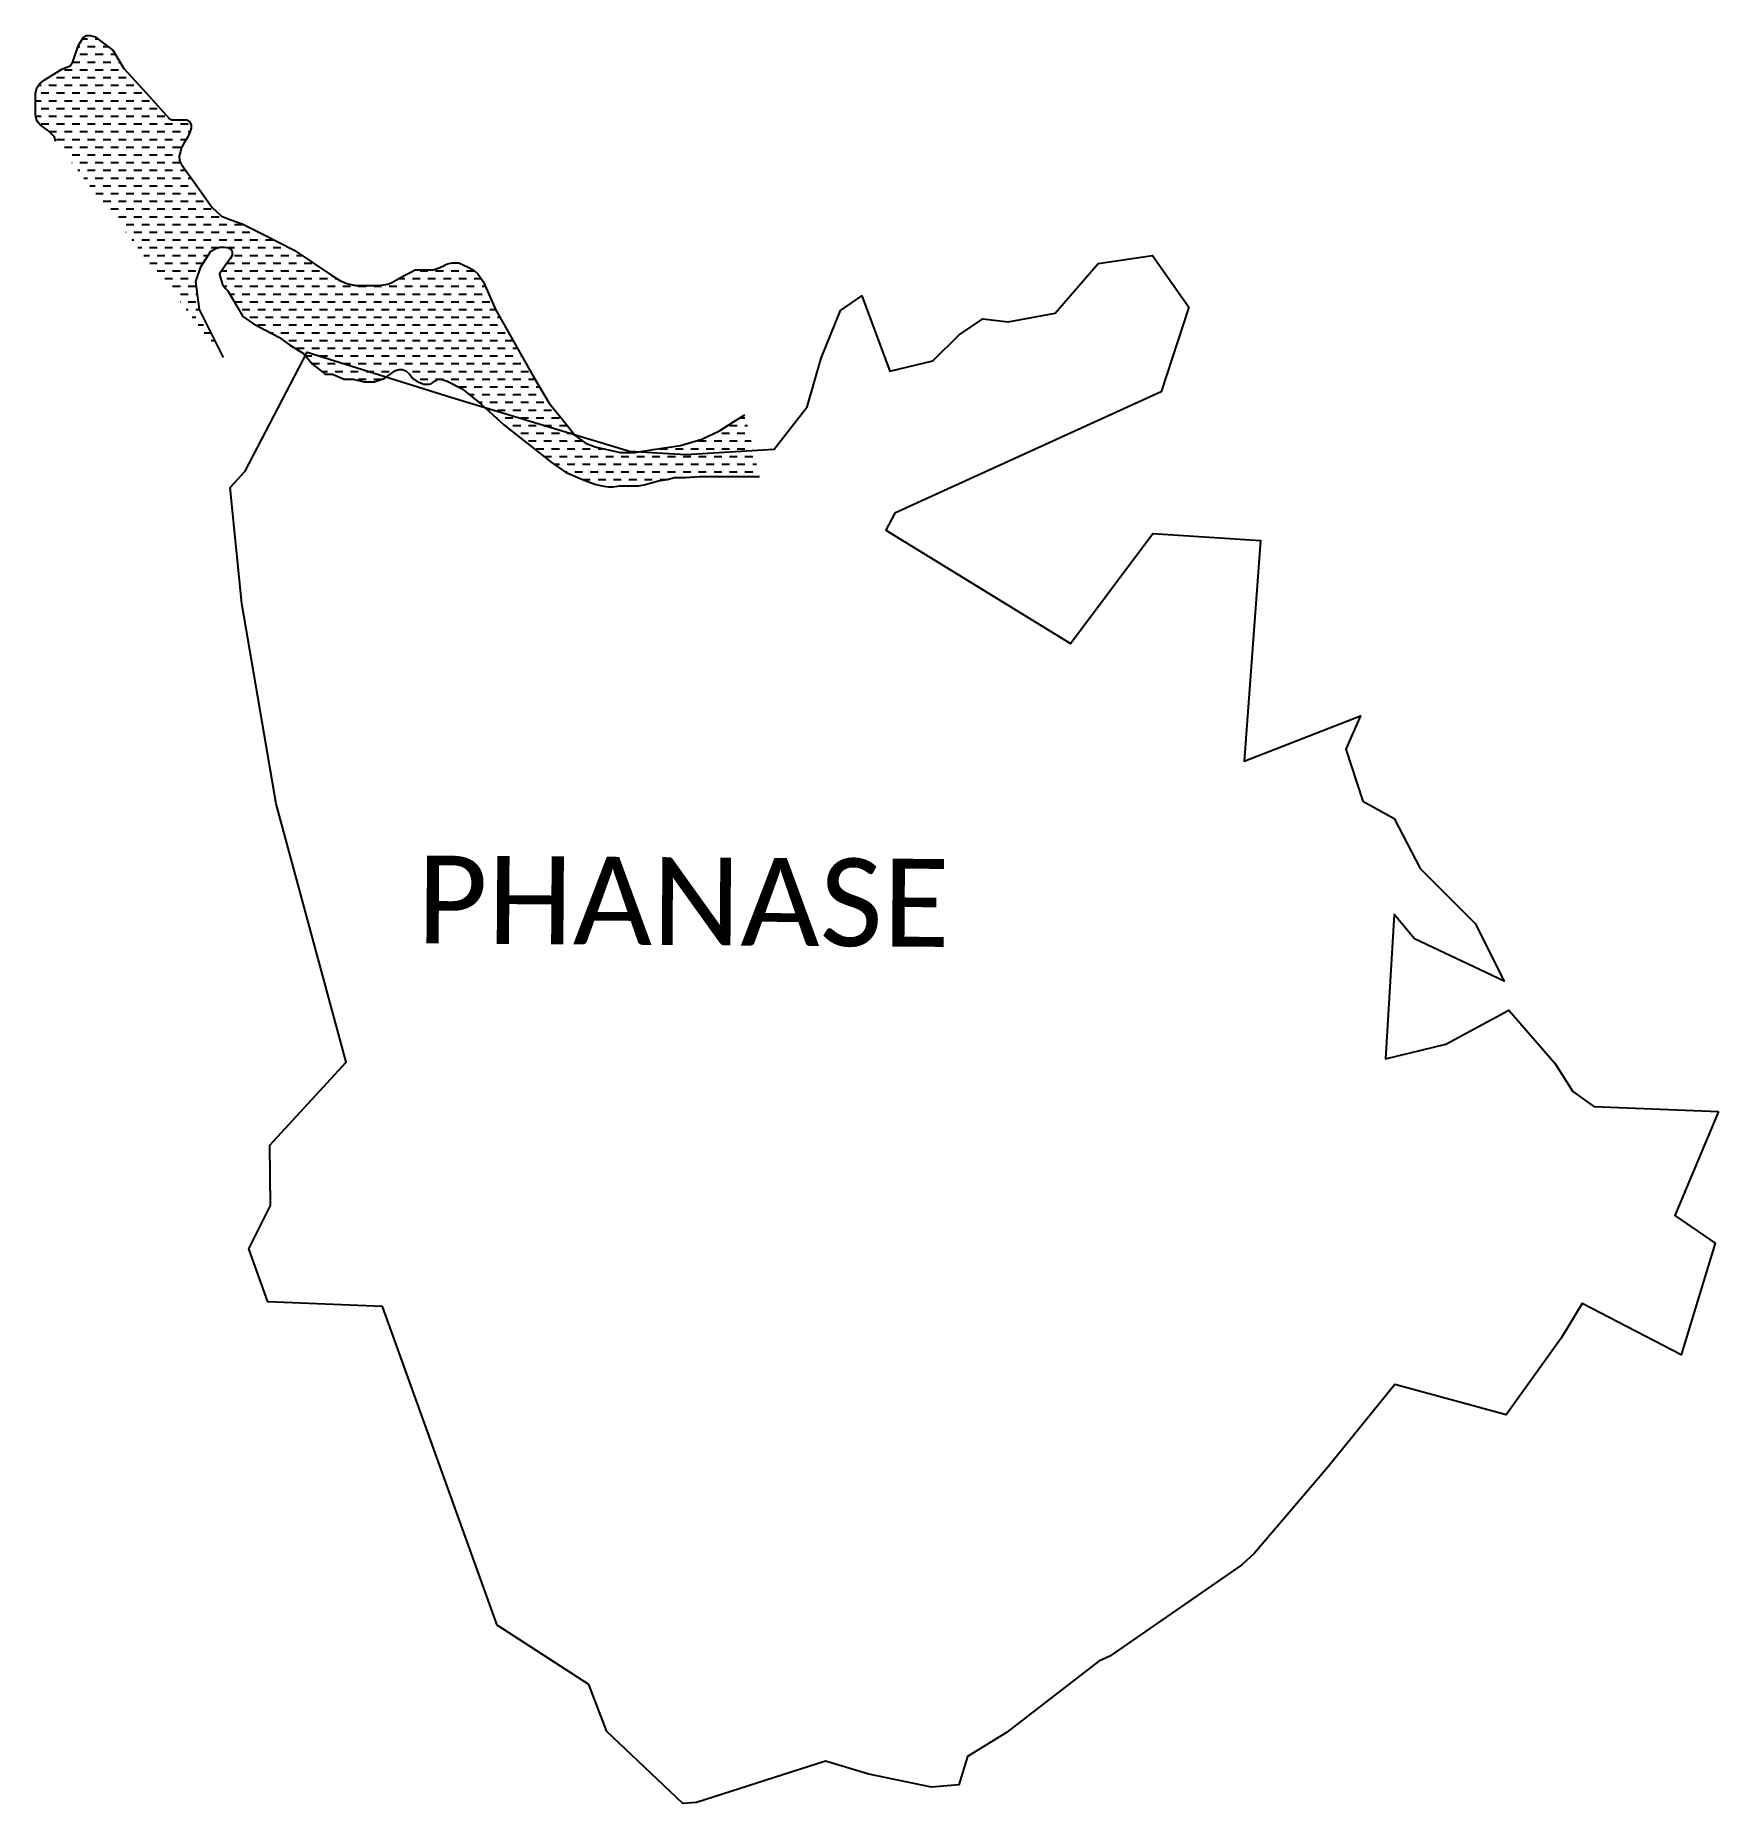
# Model space of a CAD drawing. Header units: metres. Extents: x 324203 to 327658, y 1815493 to 1819123.
import ezdxf

# ---------------------------------------------------------------- set-up
doc = ezdxf.new("R2010")
doc.units = ezdxf.units.M
doc.header["$MEASUREMENT"] = 0
for name, color, linetype in [('CREEK', 132, 'Continuous'), ('village', 3, 'Continuous'), ('VILLAGE NAME', 250, 'Continuous')]:
    doc.layers.add(name, color=color, linetype=linetype)

msp = doc.modelspace()

# ---------------------------------------------------------------- hatches: boundary and pattern name
at = {"layer": 'CREEK'}
h = msp.add_hatch(dxfattribs=at)
h.set_pattern_fill('DASH', color=256, scale=5)
h.set_pattern_definition([(0, (0, 0), (15.875, 15.875), [15.875, -15.875])])
h.paths.add_polyline_path([(324809.6, 1818631.9), (324734.3, 1818682.5), (324671.4, 1818714.3), (324627.4, 1818736.5), (324602.7, 1818745.6), (324585.4, 1818752), (324566.3, 1818770.2), (324536.1, 1818812.6), (324503.4, 1818858.5), (324499.3, 1818866.2), (324498.1, 1818875.7), (324501.4, 1818885.1), (324503.1, 1818893.4), (324509, 1818904.3), (324515.3, 1818913.6), (324520.2, 1818924.8), (324522.7, 1818932.7), (324522.7, 1818939.6), (324519.2, 1818947.3), (324514.2, 1818950.2), (324509.9, 1818950.2), (324500.4, 1818950.2), (324492.1, 1818950.2), (324483.1, 1818950.2), (324478.2, 1818952.9), (324460.8, 1818972), (324430.5, 1819005.2), (324384.7, 1819055.3), (324362.5, 1819093.3), (324340.3, 1819109.5), (324325.7, 1819120.2), (324316.4, 1819123.4), (324308, 1819123.4), (324301, 1819118.1), (324291.7, 1819103.5), (324279.8, 1819069.1), (324274.9, 1819061.1), (324257.7, 1819054), (324241.2, 1819043.8), (324221.2, 1819031.4), (324211.4, 1819023.9), (324206.2, 1819015.5), (324203.2, 1819004.2), (324203.2, 1818960.5), (324205.5, 1818950.1), (324208.7, 1818944.6), (324213.5, 1818939), (324217.7, 1818936), (324228.1, 1818928.7), (324236.1, 1818921.2), (324242.4, 1818915.3), (324244.6, 1818905.6), (324589.2, 1818461.8), (324540.4, 1818560.5), (324532.7, 1818618.1), (324542.7, 1818648.2), (324563.4, 1818680.6), (324573.5, 1818685.6), (324582.7, 1818688.4), (324591.6, 1818688.4), (324599.6, 1818687.2), (324605, 1818684.1), (324607.1, 1818679.6), (324607.1, 1818671.8), (324603.1, 1818664.3), (324598, 1818658.5), (324588.8, 1818645.1), (324581.3, 1818634), (324582.7, 1818627.7), (324587.1, 1818611.7), (324593.2, 1818603.4), (324598.1, 1818598.7), (324615.8, 1818568.5), (324629, 1818546.1), (324650.9, 1818531.5), (324702.9, 1818504), (324724.7, 1818488), (324753.8, 1818470.3), (324772.3, 1818448.2), (324787.8, 1818435.9), (324798.3, 1818427.6), (324813.1, 1818427.6), (324836.9, 1818417.3), (324855.2, 1818417.3), (324878, 1818412), (324898.9, 1818412), (324919.4, 1818419.3), (324931.1, 1818427.5), (324942.2, 1818435.2), (324949.8, 1818437.5), (324957, 1818437.5), (324963.4, 1818434.9), (324971.4, 1818428.1), (324978.2, 1818418.8), (324986.8, 1818412.7), (325000.9, 1818407.2), (325011.7, 1818407.2), (325016.2, 1818408.6), (325020.9, 1818412.1), (325023.6, 1818414.2), (325029.4, 1818417.4), (325035.2, 1818417.4), (325048.3, 1818413.5), (325079.5, 1818397.9), (325118.5, 1818366.1), (325165.1, 1818323.8), (325261.9, 1818247.3), (325291.3, 1818227), (325326, 1818211.5), (325351.4, 1818202), (325366.2, 1818198.3), (325379.9, 1818196.6), (325389.1, 1818196.6), (325401.9, 1818198.6), (325417.8, 1818198.6), (325431.1, 1818198.6), (325441.1, 1818198.6), (325452.8, 1818200.8), (325467.4, 1818204.9), (325481.9, 1818209.1), (325499.7, 1818211.3), (325515.1, 1818215.8), (325537, 1818215.8), (325566.7, 1818217.5), (325629.3, 1818217.5), (325689.6, 1818217.5), (325659.4, 1818344.7), (325636.3, 1818329.8), (325607.6, 1818311.3), (325571.1, 1818294.7), (325527.2, 1818281.3), (325471.4, 1818272.9), (325433.7, 1818267.2), (325403.8, 1818267.2), (325379.8, 1818272.3), (325354.4, 1818277.7), (325332.7, 1818286.3), (325311.2, 1818301.7), (325285, 1818334.7), (325258.1, 1818368.6), (325224.7, 1818423.8), (325162.2, 1818535), (325147.7, 1818560.7), (325131.4, 1818598), (325122.6, 1818618.4), (325111.7, 1818633.8), (325103.8, 1818641), (325092.6, 1818646.6), (325081.4, 1818652.6), (325072.7, 1818656.3), (325067.1, 1818656.3), (325058.8, 1818656.3), (325052.7, 1818654.9), (325047, 1818653.6), (325039.3, 1818649.9), (325030, 1818645.5), (325019.5, 1818642.1), (325003.6, 1818642.1), (324989.1, 1818642.1), (324982.5, 1818642.1), (324972.4, 1818636.6), (324960.3, 1818630.1), (324936, 1818616.9), (324926.5, 1818612.9), (324907.8, 1818610.2), (324895.2, 1818610.2), (324876.3, 1818610.2), (324860.3, 1818610.2), (324842.6, 1818613.8), (324828.4, 1818620)])

# ---------------------------------------------------------------- linework, layer by layer
at = {"layer": 'CREEK', "flags": 128}
for points in [[(324244.6, 1818905.6), (324242.4, 1818915.3), (324236.1, 1818921.2), (324228.1, 1818928.7), (324217.7, 1818936), (324213.5, 1818939), (324208.7, 1818944.6), (324205.5, 1818950.1), (324203.2, 1818960.5), (324203.2, 1819004.2), (324206.2, 1819015.5), (324211.4, 1819023.9), (324221.2, 1819031.4), (324241.2, 1819043.8), (324257.7, 1819054), (324274.9, 1819061.1), (324279.8, 1819069.1), (324291.7, 1819103.5), (324301, 1819118.1), (324308, 1819123.4), (324316.4, 1819123.4), (324325.7, 1819120.2), (324340.3, 1819109.5), (324362.5, 1819093.3), (324384.7, 1819055.3), (324430.5, 1819005.2), (324460.8, 1818972), (324478.2, 1818952.9), (324483.1, 1818950.2), (324492.1, 1818950.2), (324500.4, 1818950.2), (324509.9, 1818950.2), (324514.2, 1818950.2), (324519.2, 1818947.3), (324522.7, 1818939.6), (324522.7, 1818932.7), (324520.2, 1818924.8), (324515.3, 1818913.6), (324509, 1818904.3), (324503.1, 1818893.4), (324501.4, 1818885.1), (324498.1, 1818875.7), (324499.3, 1818866.2), (324503.4, 1818858.5), (324536.1, 1818812.6), (324566.3, 1818770.2), (324585.4, 1818752), (324602.7, 1818745.6), (324627.4, 1818736.5), (324671.4, 1818714.3), (324734.3, 1818682.5), (324809.6, 1818631.9), (324828.4, 1818620), (324842.6, 1818613.8), (324860.3, 1818610.2), (324876.3, 1818610.2), (324895.2, 1818610.2), (324907.8, 1818610.2), (324926.5, 1818612.9), (324936, 1818616.9), (324960.3, 1818630.1), (324972.4, 1818636.6), (324982.5, 1818642.1), (324989.1, 1818642.1), (325003.6, 1818642.1), (325019.5, 1818642.1), (325030, 1818645.5), (325039.3, 1818649.9), (325047, 1818653.6), (325052.7, 1818654.9), (325058.8, 1818656.3), (325067.1, 1818656.3), (325072.7, 1818656.3), (325081.4, 1818652.6), (325092.6, 1818646.6), (325103.8, 1818641), (325111.7, 1818633.8), (325111.7, 1818633.8), (325122.6, 1818618.4), (325131.4, 1818598), (325147.7, 1818560.7), (325162.2, 1818535), (325224.7, 1818423.8), (325258.1, 1818368.6), (325285, 1818334.7), (325311.2, 1818301.7), (325332.7, 1818286.3), (325354.4, 1818277.7), (325379.8, 1818272.3), (325403.8, 1818267.2), (325433.7, 1818267.2), (325471.4, 1818272.9), (325527.2, 1818281.3), (325571.1, 1818294.7), (325607.6, 1818311.3), (325636.3, 1818329.8), (325659.4, 1818344.7)], [(324589.2, 1818461.8), (324540.4, 1818560.5), (324532.7, 1818618.1), (324542.7, 1818648.2), (324563.4, 1818680.6), (324573.5, 1818685.6), (324582.7, 1818688.4), (324591.6, 1818688.4), (324599.6, 1818687.2), (324605, 1818684.1), (324607.1, 1818679.6), (324607.1, 1818671.8), (324603.1, 1818664.3), (324598, 1818658.5), (324588.8, 1818645.1), (324581.3, 1818634), (324582.7, 1818627.7), (324587.1, 1818611.7), (324593.2, 1818603.4), (324598.1, 1818598.7), (324615.8, 1818568.5), (324629, 1818546.1), (324650.9, 1818531.5), (324702.9, 1818504), (324724.7, 1818488), (324753.8, 1818470.3), (324772.3, 1818448.2), (324787.8, 1818435.9), (324798.3, 1818427.6), (324813.1, 1818427.6), (324836.9, 1818417.3), (324855.2, 1818417.3), (324878, 1818412), (324898.9, 1818412), (324919.4, 1818419.3), (324931.1, 1818427.5), (324942.2, 1818435.2), (324949.8, 1818437.5), (324957, 1818437.5), (324963.4, 1818434.9), (324971.4, 1818428.1), (324978.2, 1818418.8), (324986.8, 1818412.7), (325000.9, 1818407.2), (325011.7, 1818407.2), (325016.2, 1818408.6), (325020.9, 1818412.1), (325023.6, 1818414.2), (325029.4, 1818417.4), (325035.2, 1818417.4), (325048.3, 1818413.5), (325079.5, 1818397.9), (325118.5, 1818366.1), (325165.1, 1818323.8), (325261.9, 1818247.3), (325291.3, 1818227), (325326, 1818211.5), (325351.4, 1818202), (325366.2, 1818198.3), (325379.9, 1818196.6), (325389.1, 1818196.6), (325401.9, 1818198.6), (325417.8, 1818198.6), (325431.1, 1818198.6), (325441.1, 1818198.6), (325452.8, 1818200.8), (325467.4, 1818204.9), (325481.9, 1818209.1), (325499.7, 1818211.3), (325515.1, 1818215.8), (325537, 1818215.8), (325566.7, 1818217.5), (325629.3, 1818217.5), (325689.6, 1818217.5)]]:
    msp.add_lwpolyline(points, dxfattribs=at)
at = {"layer": 'village', "color": 3, "true_color": 0x00ff00}
msp.add_polyline3d([(327658.2, 1816914.1, 0), (327568.2, 1816700.7, 0), (327651.2, 1816643.8, 0), (327581.6, 1816414.5, 0), (327378.4, 1816520, 0), (327334.8, 1816449.1, 0), (327222.3, 1816291.6, 0), (326993.6, 1816354.1, 0), (326856.1, 1816184.2, 0), (326705.2, 1816007.6, 0), (326679.6, 1815983.8, 0), (326408.7, 1815796.1, 0), (326385.9, 1815786.2, 0), (326196.6, 1815639.2, 0), (326116.3, 1815590.2, 0), (326098.5, 1815532.3, 0), (326042.9, 1815527.5, 0), (325914.1, 1815554.2, 0), (325824.7, 1815580.4, 0), (325560, 1815496.1, 0), (325532.2, 1815493.4, 0), (325376.2, 1815641.6, 0), (325339.2, 1815738, 0), (325151.2, 1815860.1, 0), (324915.6, 1816513.8, 0), (324680.7, 1816523.5, 0), (324641.2, 1816632.2, 0), (324686.1, 1816721, 0), (324684.3, 1816845, 0), (324841.4, 1817015.8, 0), (324697.7, 1817546, 0), (324627, 1817957.4, 0), (324603.4, 1818195, 0), (324634, 1818228.9, 0), (324761.1, 1818472.8, 0), (325058.3, 1818379.7, 0), (325422.9, 1818269.9, 0), (325538.3, 1818262.7, 0), (325719.3, 1818273.7, 0), (325787.5, 1818360.6, 0), (325816.3, 1818460.4, 0), (325855.6, 1818558.3, 0), (325899.4, 1818588.5, 0), (325957.3, 1818434.2, 0), (326045.6, 1818455.3, 0), (326099.3, 1818508.8, 0), (326147.9, 1818541.2, 0), (326199.8, 1818535.3, 0), (326296.2, 1818552.9, 0), (326384.9, 1818655.1, 0), (326496.2, 1818671.8, 0), (326570.7, 1818565.5, 0), (326514.1, 1818391.4, 0), (325967.6, 1818142.5, 0), (325949, 1818107.8, 0), (326327.6, 1817875.2, 0), (326496.6, 1818100.5, 0), (326717.8, 1818086.4, 0), (326684.3, 1817633.5, 0), (326923.2, 1817726.4, 0), (326893.1, 1817657.9, 0), (326928.2, 1817551.4, 0), (326991.9, 1817515.6, 0), (327045.9, 1817413.2, 0), (327158.4, 1817300.3, 0), (327217.7, 1817181.8, 0), (327033.9, 1817268.6, 0), (326992.5, 1817318.4, 0), (326974.2, 1817022.1, 0), (327098.1, 1817052.7, 0), (327227.5, 1817122, 0), (327322.1, 1817013.2, 0), (327358.8, 1816955.1, 0), (327402, 1816924.8, 0)], close=True, dxfattribs=at)
msp.add_polyline3d([(327658.2, 1816914.1, 0), (327568.2, 1816700.7, 0), (327651.2, 1816643.8, 0), (327581.6, 1816414.5, 0), (327378.4, 1816520, 0), (327334.8, 1816449.1, 0), (327222.3, 1816291.6, 0), (326993.6, 1816354.1, 0), (326856.1, 1816184.2, 0), (326705.2, 1816007.6, 0), (326679.6, 1815983.8, 0), (326408.7, 1815796.1, 0), (326385.9, 1815786.2, 0), (326196.6, 1815639.2, 0), (326116.3, 1815590.2, 0), (326098.5, 1815532.3, 0), (326042.9, 1815527.5, 0), (325914.1, 1815554.2, 0), (325824.7, 1815580.4, 0), (325560, 1815496.1, 0), (325532.2, 1815493.4, 0), (325376.2, 1815641.6, 0), (325339.2, 1815738, 0), (325151.2, 1815860.1, 0), (324915.6, 1816513.8, 0), (324680.7, 1816523.5, 0), (324641.2, 1816632.2, 0), (324686.1, 1816721, 0), (324684.3, 1816845, 0), (324841.4, 1817015.8, 0), (324697.7, 1817546, 0), (324627, 1817957.4, 0), (324603.4, 1818195, 0), (324634, 1818228.9, 0), (324761.1, 1818472.8, 0), (325058.3, 1818379.7, 0), (325422.9, 1818269.9, 0), (325538.3, 1818262.7, 0), (325719.3, 1818273.7, 0), (325787.5, 1818360.6, 0), (325816.3, 1818460.4, 0), (325855.6, 1818558.3, 0), (325899.4, 1818588.5, 0), (325957.3, 1818434.2, 0), (326045.6, 1818455.3, 0), (326099.3, 1818508.8, 0), (326147.9, 1818541.2, 0), (326199.8, 1818535.3, 0), (326296.2, 1818552.9, 0), (326384.9, 1818655.1, 0), (326496.2, 1818671.8, 0), (326570.7, 1818565.5, 0), (326514.1, 1818391.4, 0), (325967.6, 1818142.5, 0), (325949, 1818107.8, 0), (326327.6, 1817875.2, 0), (326496.6, 1818100.5, 0), (326717.8, 1818086.4, 0), (326684.3, 1817633.5, 0), (326923.2, 1817726.4, 0), (326893.1, 1817657.9, 0), (326928.2, 1817551.4, 0), (326991.9, 1817515.6, 0), (327045.9, 1817413.2, 0), (327158.4, 1817300.3, 0), (327217.7, 1817181.8, 0), (327033.9, 1817268.6, 0), (326992.5, 1817318.4, 0), (326974.2, 1817022.1, 0), (327098.1, 1817052.7, 0), (327227.5, 1817122, 0), (327322.1, 1817013.2, 0), (327358.8, 1816955.1, 0), (327402, 1816924.8, 0)], close=True, dxfattribs=at)

# ---------------------------------------------------------------- texts
at = {"layer": 'VILLAGE NAME', "insert": (324987, 1817439.8), "char_height": 180.345, "attachment_point": 1, "rotation": 359.6139}
msp.add_mtext_dynamic_manual_height_columns('{\\fCalibri|b0|i0|c0|p34;PHANASE}', width=1779.605, gutter_width=901.7, heights=[0], dxfattribs=at)
msp.add_mtext_dynamic_manual_height_columns('{\\fCalibri|b0|i0|c0|p34;PHANASE}', width=1779.605, gutter_width=901.7, heights=[0], dxfattribs=at)

doc.saveas('drawing.dxf')
